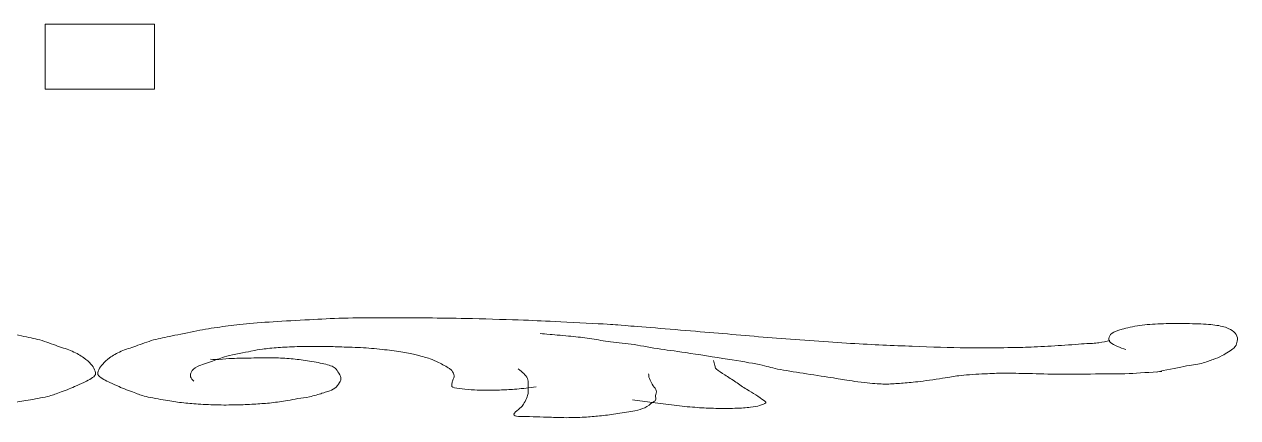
# Model space of a CAD drawing. Header units: millimetres. Extents: x -283 to 283, y -151 to 150.
# Drawn here: x 63.9 to 115.5, y -47.2 to -30.5 of the extents above; entities that cross this region are included whole.
import ezdxf

# ---------------------------------------------------------------- set-up
doc = ezdxf.new("R2010")
doc.units = ezdxf.units.MM
doc.header["$MEASUREMENT"] = 0
doc.layers.add('Camada 1', color=7, linetype='Continuous')

msp = doc.modelspace()

# ---------------------------------------------------------------- linework, layer by layer
at = {"layer": 'Camada 1', "color": 240, "lineweight": 9}
msp.add_lwpolyline([(64.8004, -33.2714), (69.4408, -33.2714), (69.4408, -30.5214), (64.8004, -30.5214), (64.8004, -33.2714)], close=True, dxfattribs=at)
at = {"layer": 'Camada 1', "color": 250, "lineweight": 9}
for points, knots in [([(62.1463, -44.7485), (61.9394, -44.7889), (61.3437, -44.717), (61.1963, -44.7141), (61.1963, -44.7141), (61.0489, -44.7112), (60.5739, -44.7012), (60.3118, -44.6969), (60.3118, -44.6969), (60.0497, -44.6926), (59.8596, -44.6854), (59.6238, -44.6883), (59.6238, -44.6883), (59.3881, -44.6911), (59.1401, -44.6967), (58.9032, -44.7141), (58.9032, -44.7141), (58.6662, -44.7314), (58.4506, -44.7584), (58.2152, -44.7914), (58.2152, -44.7914), (57.9797, -44.8244), (57.7094, -44.864), (57.4945, -44.9117), (57.4945, -44.9117), (57.2796, -44.9594), (57.0671, -45.01), (56.9376, -45.075), (56.9376, -45.075), (56.8082, -45.1399), (56.7957, -45.2138), (56.7411, -45.2897), (56.7411, -45.2897), (56.6865, -45.3658), (56.621, -45.454), (56.61, -45.5303), (56.61, -45.5303), (56.5991, -45.6067), (56.6318, -45.6691), (56.6756, -45.7452), (56.6756, -45.7452), (56.7193, -45.8212), (56.7902, -45.9231), (56.8721, -45.9858), (56.8721, -45.9858), (56.954, -46.0484), (57.0707, -46.0811), (57.1617, -46.1167), (57.1617, -46.1167), (57.2527, -46.1523), (57.2862, -46.1605), (57.4163, -46.1987), (57.4163, -46.1987), (57.5463, -46.2368), (57.7693, -46.3073), (57.9418, -46.3453), (57.9418, -46.3453), (58.1144, -46.3835), (58.2838, -46.3978), (58.4427, -46.4252), (58.4427, -46.4252), (58.6015, -46.4526), (58.7064, -46.4798), (58.8943, -46.5094), (58.8943, -46.5094), (59.0822, -46.5389), (59.345, -46.5778), (59.5677, -46.602), (59.5677, -46.602), (59.7904, -46.6262), (59.9916, -46.6393), (60.2245, -46.6538), (60.2245, -46.6538), (60.4575, -46.6682), (60.7, -46.6818), (60.9635, -46.6883), (60.9635, -46.6883), (61.2271, -46.6947), (61.5155, -46.6976), (61.8012, -46.6926), (61.8012, -46.6926), (62.0868, -46.6876), (62.4078, -46.6747), (62.6716, -46.6581), (62.6716, -46.6581), (62.9354, -46.6415), (63.1444, -46.6208), (63.3777, -46.5934), (63.3777, -46.5934), (63.6112, -46.5659), (63.8151, -46.5373), (64.0674, -46.4941), (64.0674, -46.4941), (64.3198, -46.4509), (64.6653, -46.3888), (64.8887, -46.3344), (64.8887, -46.3344), (65.112, -46.2801), (65.2059, -46.2403), (65.3977, -46.1704), (65.3977, -46.1704), (65.5895, -46.1006), (65.8657, -45.9878), (66.0383, -45.9158), (66.0383, -45.9158), (66.2107, -45.8439), (66.2891, -45.8147), (66.4323, -45.7389), (66.4323, -45.7389), (66.5755, -45.6631), (66.8173, -45.5542), (66.8963, -45.4616), (66.8963, -45.4616), (66.9753, -45.369), (66.9237, -45.2801), (66.8963, -45.1952), (66.8963, -45.1952), (66.8689, -45.1104), (66.8091, -45.0392), (66.7325, -44.9546), (66.7325, -44.9546), (66.656, -44.8701), (66.5691, -44.7788), (66.4377, -44.6883), (66.4377, -44.6883), (66.3063, -44.5978), (66.1327, -44.4968), (65.9463, -44.4133), (65.9463, -44.4133), (65.7599, -44.3299), (65.5532, -44.2701), (65.3239, -44.1899), (65.3239, -44.1899), (65.0946, -44.1097), (64.8286, -44.0042), (64.5704, -43.9322), (64.5704, -43.9322), (64.3123, -43.8601), (64.09, -43.8247), (63.7842, -43.7603), (63.7842, -43.7603), (63.4785, -43.6958), (63.0748, -43.6086), (62.7359, -43.5455), (62.7359, -43.5455), (62.397, -43.4824), (62.0814, -43.4295), (61.7531, -43.3823), (61.7531, -43.3823), (61.425, -43.3349), (61.148, -43.2992), (60.7704, -43.2619), (60.7704, -43.2619), (60.3928, -43.2246), (59.9627, -43.1904), (59.4929, -43.1589), (59.4929, -43.1589), (59.0229, -43.1273), (58.45, -43.0987), (57.9531, -43.0729), (57.9531, -43.0729), (57.4563, -43.0471), (57.0426, -43.0185), (56.5117, -43.0042), (56.5117, -43.0042), (55.9809, -42.9898), (55.3709, -42.9884), (54.7755, -42.987), (54.7755, -42.987), (54.1803, -42.9856), (53.5253, -42.9898), (52.941, -42.9956), (52.941, -42.9956), (52.3568, -43.0013), (51.9147, -43.007), (51.2703, -43.0213), (51.2703, -43.0213), (50.626, -43.0357), (49.7036, -43.06), (49.0755, -43.0815), (49.0755, -43.0815), (48.4475, -43.103), (48.1037, -43.1216), (47.5031, -43.1502), (47.5031, -43.1502), (46.9025, -43.1789), (46.0075, -43.2219), (45.472, -43.2534), (45.472, -43.2534), (44.9366, -43.2849), (45.0134, -43.282), (44.2927, -43.3393), (44.2927, -43.3393), (43.572, -43.3966), (42.1798, -43.5112), (41.1479, -43.597), (41.1479, -43.597), (40.1159, -43.6829), (39.1334, -43.7746), (38.1013, -43.8548), (38.1013, -43.8548), (37.0692, -43.935), (35.9184, -44.0209), (34.9564, -44.0782), (34.9564, -44.0782), (33.9946, -44.1355), (33.155, -44.167), (32.3357, -44.1985), (32.3357, -44.1985), (31.5165, -44.23), (30.721, -44.2572), (30.0426, -44.2673), (30.0426, -44.2673), (29.3642, -44.2772), (28.7325, -44.2644), (28.2736, -44.2586), (28.2736, -44.2586), (27.8147, -44.253), (27.6462, -44.2472), (27.2908, -44.2329), (27.2908, -44.2329), (26.9356, -44.2186), (26.5212, -44.1956), (26.1443, -44.1728), (26.1443, -44.1728), (25.7675, -44.1498), (25.3199, -44.1154), (25.0305, -44.0954), (25.0305, -44.0954), (24.7412, -44.0754), (24.5925, -44.0766), (24.4081, -44.0524), (24.4081, -44.0524), (24.2237, -44.0283), (24.1023, -43.9865), (23.9495, -43.9536)], [0, 0, 0, 0, 0.0166667, 0.0166667, 0.0166667, 0.0166667, 0.0333333, 0.0333333, 0.0333333, 0.0333333, 0.05, 0.05, 0.05, 0.05, 0.0666667, 0.0666667, 0.0666667, 0.0666667, 0.0833333, 0.0833333, 0.0833333, 0.0833333, 0.1, 0.1, 0.1, 0.1, 0.1166667, 0.1166667, 0.1166667, 0.1166667, 0.1333333, 0.1333333, 0.1333333, 0.1333333, 0.15, 0.15, 0.15, 0.15, 0.1666667, 0.1666667, 0.1666667, 0.1666667, 0.1833333, 0.1833333, 0.1833333, 0.1833333, 0.2, 0.2, 0.2, 0.2, 0.2166667, 0.2166667, 0.2166667, 0.2166667, 0.2333333, 0.2333333, 0.2333333, 0.2333333, 0.25, 0.25, 0.25, 0.25, 0.2666667, 0.2666667, 0.2666667, 0.2666667, 0.2833333, 0.2833333, 0.2833333, 0.2833333, 0.3, 0.3, 0.3, 0.3, 0.3166667, 0.3166667, 0.3166667, 0.3166667, 0.3333333, 0.3333333, 0.3333333, 0.3333333, 0.35, 0.35, 0.35, 0.35, 0.3666667, 0.3666667, 0.3666667, 0.3666667, 0.3833333, 0.3833333, 0.3833333, 0.3833333, 0.4, 0.4, 0.4, 0.4, 0.4166667, 0.4166667, 0.4166667, 0.4166667, 0.4333333, 0.4333333, 0.4333333, 0.4333333, 0.45, 0.45, 0.45, 0.45, 0.4666667, 0.4666667, 0.4666667, 0.4666667, 0.4833333, 0.4833333, 0.4833333, 0.4833333, 0.5, 0.5, 0.5, 0.5, 0.5166667, 0.5166667, 0.5166667, 0.5166667, 0.5333333, 0.5333333, 0.5333333, 0.5333333, 0.55, 0.55, 0.55, 0.55, 0.5666667, 0.5666667, 0.5666667, 0.5666667, 0.5833333, 0.5833333, 0.5833333, 0.5833333, 0.6, 0.6, 0.6, 0.6, 0.6166667, 0.6166667, 0.6166667, 0.6166667, 0.6333333, 0.6333333, 0.6333333, 0.6333333, 0.65, 0.65, 0.65, 0.65, 0.6666667, 0.6666667, 0.6666667, 0.6666667, 0.6833333, 0.6833333, 0.6833333, 0.6833333, 0.7, 0.7, 0.7, 0.7, 0.7166667, 0.7166667, 0.7166667, 0.7166667, 0.7333333, 0.7333333, 0.7333333, 0.7333333, 0.75, 0.75, 0.75, 0.75, 0.7666667, 0.7666667, 0.7666667, 0.7666667, 0.7833333, 0.7833333, 0.7833333, 0.7833333, 0.8, 0.8, 0.8, 0.8, 0.8166667, 0.8166667, 0.8166667, 0.8166667, 0.8333333, 0.8333333, 0.8333333, 0.8333333, 0.85, 0.85, 0.85, 0.85, 0.8666667, 0.8666667, 0.8666667, 0.8666667, 0.8833333, 0.8833333, 0.8833333, 0.8833333, 0.9, 0.9, 0.9, 0.9, 0.9166667, 0.9166667, 0.9166667, 0.9166667, 0.9333333, 0.9333333, 0.9333333, 0.9333333, 0.95, 0.95, 0.95, 0.95, 0.9666667, 0.9666667, 0.9666667, 0.9666667, 1, 1, 1, 1]), ([(71.8257, -44.7485), (72.0327, -44.7889), (72.6283, -44.717), (72.7758, -44.7141), (72.7758, -44.7141), (72.9232, -44.7112), (73.3982, -44.7012), (73.6602, -44.6969), (73.6602, -44.6969), (73.9223, -44.6926), (74.1125, -44.6854), (74.3481, -44.6883), (74.3481, -44.6883), (74.5839, -44.6911), (74.8319, -44.6967), (75.0689, -44.7141), (75.0689, -44.7141), (75.3058, -44.7314), (75.5213, -44.7584), (75.7568, -44.7914), (75.7568, -44.7914), (75.9922, -44.8244), (76.2626, -44.864), (76.4775, -44.9117), (76.4775, -44.9117), (76.6924, -44.9594), (76.905, -45.01), (77.0344, -45.075), (77.0344, -45.075), (77.1639, -45.1399), (77.1764, -45.2138), (77.231, -45.2897), (77.231, -45.2897), (77.2855, -45.3658), (77.3511, -45.454), (77.362, -45.5303), (77.362, -45.5303), (77.3729, -45.6067), (77.3401, -45.6691), (77.2965, -45.7452), (77.2965, -45.7452), (77.2528, -45.8212), (77.1818, -45.9231), (77.0999, -45.9858), (77.0999, -45.9858), (77.018, -46.0484), (76.9013, -46.0811), (76.8104, -46.1167), (76.8104, -46.1167), (76.7194, -46.1523), (76.6859, -46.1605), (76.5558, -46.1987), (76.5558, -46.1987), (76.4257, -46.2368), (76.2028, -46.3073), (76.0302, -46.3453), (76.0302, -46.3453), (75.8576, -46.3835), (75.6882, -46.3978), (75.5294, -46.4252), (75.5294, -46.4252), (75.3705, -46.4526), (75.2656, -46.4798), (75.0777, -46.5094), (75.0777, -46.5094), (74.8899, -46.5389), (74.627, -46.5778), (74.4044, -46.602), (74.4044, -46.602), (74.1816, -46.6262), (73.9804, -46.6393), (73.7475, -46.6538), (73.7475, -46.6538), (73.5146, -46.6682), (73.272, -46.6818), (73.0085, -46.6883), (73.0085, -46.6883), (72.7449, -46.6947), (72.4565, -46.6976), (72.1709, -46.6926), (72.1709, -46.6926), (71.8852, -46.6876), (71.5643, -46.6747), (71.3005, -46.6581), (71.3005, -46.6581), (71.0366, -46.6415), (70.8277, -46.6208), (70.5942, -46.5934), (70.5942, -46.5934), (70.3609, -46.5659), (70.1569, -46.5373), (69.9046, -46.4941), (69.9046, -46.4941), (69.6523, -46.4509), (69.3067, -46.3888), (69.0834, -46.3344), (69.0834, -46.3344), (68.86, -46.2801), (68.7661, -46.2403), (68.5743, -46.1704), (68.5743, -46.1704), (68.3826, -46.1006), (68.1062, -45.9878), (67.9338, -45.9158), (67.9338, -45.9158), (67.7613, -45.8439), (67.6829, -45.8147), (67.5397, -45.7389), (67.5397, -45.7389), (67.3965, -45.6631), (67.1547, -45.5542), (67.0757, -45.4616), (67.0757, -45.4616), (66.9967, -45.369), (67.0483, -45.2801), (67.0757, -45.1952), (67.0757, -45.1952), (67.1031, -45.1104), (67.163, -45.0392), (67.2395, -44.9546), (67.2395, -44.9546), (67.316, -44.8701), (67.4029, -44.7788), (67.5343, -44.6883), (67.5343, -44.6883), (67.6658, -44.5978), (67.8393, -44.4968), (68.0257, -44.4133), (68.0257, -44.4133), (68.2121, -44.3299), (68.4188, -44.2701), (68.6481, -44.1899), (68.6481, -44.1899), (68.8775, -44.1097), (69.1434, -44.0042), (69.4016, -43.9322), (69.4016, -43.9322), (69.6598, -43.8601), (69.8821, -43.8247), (70.1878, -43.7603), (70.1878, -43.7603), (70.4936, -43.6958), (70.8972, -43.6086), (71.2361, -43.5455), (71.2361, -43.5455), (71.575, -43.4824), (71.8907, -43.4295), (72.2188, -43.3823), (72.2188, -43.3823), (72.547, -43.3349), (72.824, -43.2992), (73.2016, -43.2619), (73.2016, -43.2619), (73.5792, -43.2246), (74.0093, -43.1904), (74.4792, -43.1589), (74.4792, -43.1589), (74.9491, -43.1273), (75.522, -43.0987), (76.0189, -43.0729), (76.0189, -43.0729), (76.5157, -43.0471), (76.9294, -43.0185), (77.4602, -43.0042), (77.4602, -43.0042), (77.9912, -42.9898), (78.6012, -42.9884), (79.1965, -42.987), (79.1965, -42.987), (79.7918, -42.9856), (80.4467, -42.9898), (81.031, -42.9956), (81.031, -42.9956), (81.6153, -43.0013), (82.0573, -43.007), (82.7017, -43.0213), (82.7017, -43.0213), (83.3461, -43.0357), (84.2685, -43.06), (84.8966, -43.0815), (84.8966, -43.0815), (85.5246, -43.103), (85.8684, -43.1216), (86.469, -43.1502), (86.469, -43.1502), (87.0695, -43.1789), (87.9646, -43.2219), (88.5, -43.2534), (88.5, -43.2534), (89.0354, -43.2849), (88.9586, -43.282), (89.6793, -43.3393), (89.6793, -43.3393), (90.4, -43.3966), (91.7923, -43.5112), (92.8242, -43.597), (92.8242, -43.597), (93.8561, -43.6829), (94.8386, -43.7746), (95.8708, -43.8548), (95.8708, -43.8548), (96.9028, -43.935), (98.0537, -44.0209), (99.0156, -44.0782), (99.0156, -44.0782), (99.9775, -44.1355), (100.8171, -44.167), (101.6363, -44.1985), (101.6363, -44.1985), (102.4556, -44.23), (103.251, -44.2572), (103.9294, -44.2673), (103.9294, -44.2673), (104.6078, -44.2772), (105.2395, -44.2644), (105.6984, -44.2586), (105.6984, -44.2586), (106.1573, -44.253), (106.3259, -44.2472), (106.6812, -44.2329), (106.6812, -44.2329), (107.0364, -44.2186), (107.4509, -44.1956), (107.8278, -44.1728), (107.8278, -44.1728), (108.2045, -44.1498), (108.6522, -44.1154), (108.9415, -44.0954), (108.9415, -44.0954), (109.2309, -44.0754), (109.3796, -44.0766), (109.564, -44.0524), (109.564, -44.0524), (109.7483, -44.0283), (109.8697, -43.9865), (110.0226, -43.9536)], [0, 0, 0, 0, 0.0166667, 0.0166667, 0.0166667, 0.0166667, 0.0333333, 0.0333333, 0.0333333, 0.0333333, 0.05, 0.05, 0.05, 0.05, 0.0666667, 0.0666667, 0.0666667, 0.0666667, 0.0833333, 0.0833333, 0.0833333, 0.0833333, 0.1, 0.1, 0.1, 0.1, 0.1166667, 0.1166667, 0.1166667, 0.1166667, 0.1333333, 0.1333333, 0.1333333, 0.1333333, 0.15, 0.15, 0.15, 0.15, 0.1666667, 0.1666667, 0.1666667, 0.1666667, 0.1833333, 0.1833333, 0.1833333, 0.1833333, 0.2, 0.2, 0.2, 0.2, 0.2166667, 0.2166667, 0.2166667, 0.2166667, 0.2333333, 0.2333333, 0.2333333, 0.2333333, 0.25, 0.25, 0.25, 0.25, 0.2666667, 0.2666667, 0.2666667, 0.2666667, 0.2833333, 0.2833333, 0.2833333, 0.2833333, 0.3, 0.3, 0.3, 0.3, 0.3166667, 0.3166667, 0.3166667, 0.3166667, 0.3333333, 0.3333333, 0.3333333, 0.3333333, 0.35, 0.35, 0.35, 0.35, 0.3666667, 0.3666667, 0.3666667, 0.3666667, 0.3833333, 0.3833333, 0.3833333, 0.3833333, 0.4, 0.4, 0.4, 0.4, 0.4166667, 0.4166667, 0.4166667, 0.4166667, 0.4333333, 0.4333333, 0.4333333, 0.4333333, 0.45, 0.45, 0.45, 0.45, 0.4666667, 0.4666667, 0.4666667, 0.4666667, 0.4833333, 0.4833333, 0.4833333, 0.4833333, 0.5, 0.5, 0.5, 0.5, 0.5166667, 0.5166667, 0.5166667, 0.5166667, 0.5333333, 0.5333333, 0.5333333, 0.5333333, 0.55, 0.55, 0.55, 0.55, 0.5666667, 0.5666667, 0.5666667, 0.5666667, 0.5833333, 0.5833333, 0.5833333, 0.5833333, 0.6, 0.6, 0.6, 0.6, 0.6166667, 0.6166667, 0.6166667, 0.6166667, 0.6333333, 0.6333333, 0.6333333, 0.6333333, 0.65, 0.65, 0.65, 0.65, 0.6666667, 0.6666667, 0.6666667, 0.6666667, 0.6833333, 0.6833333, 0.6833333, 0.6833333, 0.7, 0.7, 0.7, 0.7, 0.7166667, 0.7166667, 0.7166667, 0.7166667, 0.7333333, 0.7333333, 0.7333333, 0.7333333, 0.75, 0.75, 0.75, 0.75, 0.7666667, 0.7666667, 0.7666667, 0.7666667, 0.7833333, 0.7833333, 0.7833333, 0.7833333, 0.8, 0.8, 0.8, 0.8, 0.8166667, 0.8166667, 0.8166667, 0.8166667, 0.8333333, 0.8333333, 0.8333333, 0.8333333, 0.85, 0.85, 0.85, 0.85, 0.8666667, 0.8666667, 0.8666667, 0.8666667, 0.8833333, 0.8833333, 0.8833333, 0.8833333, 0.9, 0.9, 0.9, 0.9, 0.9166667, 0.9166667, 0.9166667, 0.9166667, 0.9333333, 0.9333333, 0.9333333, 0.9333333, 0.95, 0.95, 0.95, 0.95, 0.9666667, 0.9666667, 0.9666667, 0.9666667, 1, 1, 1, 1]), ([(110.7105, -44.336), (110.5904, -44.293), (110.4599, -44.256), (110.3502, -44.2071), (110.3502, -44.2071), (110.2405, -44.1583), (110.1163, -44.102), (110.0554, -44.0439), (110.0554, -44.0439), (109.9944, -43.9857), (109.9789, -43.9312), (109.9898, -43.8634), (109.9898, -43.8634), (110.0007, -43.7956), (110.0257, -43.7061), (110.1208, -43.64), (110.1208, -43.64), (110.216, -43.5739), (110.3483, -43.5317), (110.5467, -43.4768), (110.5467, -43.4768), (110.7451, -43.4218), (111.0216, -43.3529), (111.3002, -43.3135), (111.3002, -43.3135), (111.5787, -43.2741), (111.8709, -43.2578), (112.1847, -43.2447), (112.1847, -43.2447), (112.4984, -43.2318), (112.8446, -43.2333), (113.1675, -43.2362), (113.1675, -43.2362), (113.4903, -43.2391), (113.8396, -43.2415), (114.1174, -43.2619), (114.1174, -43.2619), (114.3953, -43.2823), (114.613, -43.309), (114.8054, -43.3565), (114.8054, -43.3565), (114.9977, -43.4039), (115.126, -43.4672), (115.2312, -43.5369), (115.2312, -43.5369), (115.3365, -43.6066), (115.3948, -43.6839), (115.4278, -43.7689), (115.4278, -43.7689), (115.4607, -43.8538), (115.4496, -43.9591), (115.4278, -44.0439), (115.4278, -44.0439), (115.4059, -44.1285), (115.4012, -44.1836), (115.2968, -44.2758), (115.2968, -44.2758), (115.1923, -44.3681), (114.9533, -44.5133), (114.8054, -44.5938), (114.8054, -44.5938), (114.6575, -44.6742), (114.5598, -44.7012), (114.4123, -44.757), (114.4123, -44.757), (114.2648, -44.8129), (114.1315, -44.878), (113.9209, -44.9289), (113.9209, -44.9289), (113.7103, -44.9797), (113.4897, -44.996), (113.1675, -45.0578), (113.1675, -45.0578), (112.8452, -45.1196), (112.3819, -45.2188), (111.9892, -45.2994)], [0, 0, 0, 0, 0.05, 0.05, 0.05, 0.05, 0.1, 0.1, 0.1, 0.1, 0.15, 0.15, 0.15, 0.15, 0.2, 0.2, 0.2, 0.2, 0.25, 0.25, 0.25, 0.25, 0.3, 0.3, 0.3, 0.3, 0.35, 0.35, 0.35, 0.35, 0.4, 0.4, 0.4, 0.4, 0.45, 0.45, 0.45, 0.45, 0.5, 0.5, 0.5, 0.5, 0.55, 0.55, 0.55, 0.55, 0.6, 0.6, 0.6, 0.6, 0.65, 0.65, 0.65, 0.65, 0.7, 0.7, 0.7, 0.7, 0.75, 0.75, 0.75, 0.75, 0.8, 0.8, 0.8, 0.8, 0.85, 0.85, 0.85, 0.85, 0.9, 0.9, 0.9, 0.9, 1, 1, 1, 1]), ([(112.2372, -45.2697), (111.7526, -45.3032), (111.2441, -45.341), (110.8439, -45.3583), (110.8439, -45.3583), (110.3448, -45.3798), (110.0927, -45.3699), (109.6074, -45.3748), (109.6074, -45.3748), (109.1222, -45.3796), (108.4367, -45.3906), (107.9323, -45.3877), (107.9323, -45.3877), (107.428, -45.3849), (106.9853, -45.3647), (106.5856, -45.3576), (106.5856, -45.3576), (106.186, -45.3504), (105.8477, -45.3424), (105.5345, -45.3445), (105.5345, -45.3445), (105.2215, -45.3467), (105.0178, -45.3546), (104.7134, -45.3705), (104.7134, -45.3705), (104.4089, -45.3863), (103.9933, -45.4105), (103.7116, -45.4396), (103.7116, -45.4396), (103.43, -45.4686), (103.3279, -45.5011), (103.0383, -45.5431), (103.0383, -45.5431), (102.7487, -45.5851), (102.2726, -45.6554), (101.9745, -45.6918), (101.9745, -45.6918), (101.6765, -45.7281), (101.4779, -45.7419), (101.2538, -45.7605), (101.2538, -45.7605), (101.0297, -45.7791), (100.8542, -45.8006), (100.6314, -45.8035), (100.6314, -45.8035), (100.4086, -45.8064), (100.2247, -45.8023), (99.9435, -45.7776), (99.9435, -45.7776), (99.6622, -45.7531), (99.256, -45.699), (98.9607, -45.6574), (98.9607, -45.6574), (98.6653, -45.6157), (98.502, -45.5801), (98.1745, -45.5285), (98.1745, -45.5285), (97.8469, -45.477), (97.3719, -45.4082), (96.9952, -45.348), (96.9952, -45.348), (96.6184, -45.288), (96.2265, -45.2294), (95.9141, -45.1676), (95.9141, -45.1676), (95.6017, -45.1058), (95.4839, -45.049), (95.1279, -44.9786), (95.1279, -44.9786), (94.7719, -44.9083), (94.3036, -44.8311), (93.7848, -44.7466), (93.7848, -44.7466), (93.266, -44.6622), (92.5126, -44.5461), (92.0158, -44.4717), (92.0158, -44.4717), (91.519, -44.3972), (91.1916, -44.36), (90.8038, -44.2998), (90.8038, -44.2998), (90.4158, -44.2396), (90.0405, -44.1611), (89.6899, -44.1107), (89.6899, -44.1107), (89.3393, -44.0605), (89.0028, -44.0393), (88.7071, -43.999), (88.7071, -43.999), (88.4115, -43.9588), (88.1835, -43.9075), (87.9209, -43.8701), (87.9209, -43.8701), (87.6584, -43.8328), (87.4135, -43.8043), (87.1347, -43.7757), (87.1347, -43.7757), (86.8559, -43.747), (86.4687, -43.7184), (86.2503, -43.6984), (86.2503, -43.6984), (86.0318, -43.6783), (85.9663, -43.6697), (85.8244, -43.6553)], [0, 0, 0, 0, 0.037037, 0.037037, 0.037037, 0.037037, 0.0740741, 0.0740741, 0.0740741, 0.0740741, 0.1111111, 0.1111111, 0.1111111, 0.1111111, 0.1481481, 0.1481481, 0.1481481, 0.1481481, 0.1851852, 0.1851852, 0.1851852, 0.1851852, 0.2222222, 0.2222222, 0.2222222, 0.2222222, 0.2592593, 0.2592593, 0.2592593, 0.2592593, 0.2962963, 0.2962963, 0.2962963, 0.2962963, 0.3333333, 0.3333333, 0.3333333, 0.3333333, 0.3703704, 0.3703704, 0.3703704, 0.3703704, 0.4074074, 0.4074074, 0.4074074, 0.4074074, 0.4444444, 0.4444444, 0.4444444, 0.4444444, 0.4814815, 0.4814815, 0.4814815, 0.4814815, 0.5185185, 0.5185185, 0.5185185, 0.5185185, 0.5555556, 0.5555556, 0.5555556, 0.5555556, 0.5925926, 0.5925926, 0.5925926, 0.5925926, 0.6296296, 0.6296296, 0.6296296, 0.6296296, 0.6666667, 0.6666667, 0.6666667, 0.6666667, 0.7037037, 0.7037037, 0.7037037, 0.7037037, 0.7407407, 0.7407407, 0.7407407, 0.7407407, 0.7777778, 0.7777778, 0.7777778, 0.7777778, 0.8148148, 0.8148148, 0.8148148, 0.8148148, 0.8518519, 0.8518519, 0.8518519, 0.8518519, 0.8888889, 0.8888889, 0.8888889, 0.8888889, 0.9259259, 0.9259259, 0.9259259, 0.9259259, 1, 1, 1, 1]), ([(85.65, -45.9256), (85.377, -45.9571), (85.078, -45.9986), (84.831, -46.0201), (84.831, -46.0201), (84.584, -46.0417), (84.3944, -46.0459), (84.1758, -46.0545), (84.1758, -46.0545), (83.9573, -46.0631), (83.713, -46.0717), (83.5207, -46.0717), (83.5207, -46.0717), (83.3283, -46.0717), (83.1996, -46.066), (83.0293, -46.0545), (83.0293, -46.0545), (82.8589, -46.0429), (82.6585, -46.0216), (82.5051, -46.003), (82.5051, -46.003), (82.3517, -45.9843), (82.1924, -45.9817), (82.112, -45.9428), (82.112, -45.9428), (82.0317, -45.9038), (82.0793, -45.8484), (82.0793, -45.7967), (82.0793, -45.7967), (82.0793, -45.7451), (82.0957, -45.6907), (82.112, -45.6335), (82.112, -45.6335), (82.1284, -45.5762), (82.1839, -45.5196), (82.1776, -45.453), (82.1776, -45.453), (82.1712, -45.3864), (82.109, -45.2877), (82.0738, -45.2363), (82.0738, -45.2363), (82.0386, -45.1849), (82.0204, -45.1827), (81.9671, -45.1457), (81.9671, -45.1457), (81.9136, -45.1086), (81.8315, -45.0569), (81.7536, -45.014), (81.7536, -45.014), (81.6755, -44.9712), (81.5989, -44.936), (81.499, -44.8889), (81.499, -44.8889), (81.399, -44.8418), (81.2532, -44.7693), (81.1541, -44.7313), (81.1541, -44.7313), (81.0551, -44.6934), (81.0063, -44.6893), (80.9077, -44.6623), (80.9077, -44.6623), (80.8092, -44.6353), (80.7163, -44.605), (80.5629, -44.5694), (80.5629, -44.5694), (80.4095, -44.5337), (80.2136, -44.4862), (79.9882, -44.4486), (79.9882, -44.4486), (79.7627, -44.411), (79.4961, -44.376), (79.2163, -44.345), (79.2163, -44.345), (78.9365, -44.314), (78.6182, -44.2825), (78.313, -44.263), (78.313, -44.263), (78.0078, -44.2435), (77.6724, -44.2378), (77.3933, -44.2285), (77.3933, -44.2285), (77.1141, -44.2192), (76.9533, -44.209), (76.6379, -44.2069), (76.6379, -44.2069), (76.3225, -44.2048), (75.8286, -44.2076), (75.5047, -44.2155), (75.5047, -44.2155), (75.1808, -44.2235), (74.9474, -44.2363), (74.6999, -44.2544), (74.6999, -44.2544), (74.4525, -44.2724), (74.222, -44.2974), (74.0266, -44.3234), (74.0266, -44.3234), (73.8313, -44.3495), (73.7863, -44.3603), (73.534, -44.4097), (73.534, -44.4097), (73.2817, -44.4591), (72.7886, -44.5479), (72.5137, -44.6196), (72.5137, -44.6196), (72.2389, -44.6912), (72.1066, -44.7628), (71.8992, -44.8359), (71.8992, -44.8359), (71.6917, -44.9089), (71.4197, -44.9825), (71.2688, -45.0578), (71.2688, -45.0578), (71.118, -45.1331), (71.0563, -45.2075), (71.0068, -45.2812), (71.0068, -45.2812), (70.9573, -45.3548), (70.9576, -45.4283), (70.974, -45.496), (70.974, -45.496), (70.9905, -45.5637), (71.0614, -45.622), (71.1051, -45.685)], [0, 0, 0, 0, 0.03125, 0.03125, 0.03125, 0.03125, 0.0625, 0.0625, 0.0625, 0.0625, 0.09375, 0.09375, 0.09375, 0.09375, 0.125, 0.125, 0.125, 0.125, 0.15625, 0.15625, 0.15625, 0.15625, 0.1875, 0.1875, 0.1875, 0.1875, 0.21875, 0.21875, 0.21875, 0.21875, 0.25, 0.25, 0.25, 0.25, 0.28125, 0.28125, 0.28125, 0.28125, 0.3125, 0.3125, 0.3125, 0.3125, 0.34375, 0.34375, 0.34375, 0.34375, 0.375, 0.375, 0.375, 0.375, 0.40625, 0.40625, 0.40625, 0.40625, 0.4375, 0.4375, 0.4375, 0.4375, 0.46875, 0.46875, 0.46875, 0.46875, 0.5, 0.5, 0.5, 0.5, 0.53125, 0.53125, 0.53125, 0.53125, 0.5625, 0.5625, 0.5625, 0.5625, 0.59375, 0.59375, 0.59375, 0.59375, 0.625, 0.625, 0.625, 0.625, 0.65625, 0.65625, 0.65625, 0.65625, 0.6875, 0.6875, 0.6875, 0.6875, 0.71875, 0.71875, 0.71875, 0.71875, 0.75, 0.75, 0.75, 0.75, 0.78125, 0.78125, 0.78125, 0.78125, 0.8125, 0.8125, 0.8125, 0.8125, 0.84375, 0.84375, 0.84375, 0.84375, 0.875, 0.875, 0.875, 0.875, 0.90625, 0.90625, 0.90625, 0.90625, 0.9375, 0.9375, 0.9375, 0.9375, 1, 1, 1, 1]), ([(89.7449, -46.4755), (90.0287, -46.5127), (90.3017, -46.5486), (90.5966, -46.5872), (90.5966, -46.5872), (90.8914, -46.6259), (91.2132, -46.6731), (91.5139, -46.7075), (91.5139, -46.7075), (91.8145, -46.7419), (92.1192, -46.7719), (92.3983, -46.7934), (92.3983, -46.7934), (92.6774, -46.815), (92.8991, -46.8292), (93.1845, -46.8364), (93.1845, -46.8364), (93.4699, -46.8436), (93.8378, -46.8436), (94.1018, -46.8364), (94.1018, -46.8364), (94.3657, -46.8292), (94.5788, -46.8139), (94.7569, -46.7934), (94.7569, -46.7934), (94.935, -46.773), (95.0389, -46.7482), (95.15, -46.7161), (95.15, -46.7161), (95.2612, -46.684), (95.3827, -46.6446), (95.4121, -46.6044), (95.4121, -46.6044), (95.4416, -46.5642), (95.3849, -46.5501), (95.3138, -46.4927), (95.3138, -46.4927), (95.2428, -46.4354), (95.1064, -46.3381), (94.9863, -46.2607), (94.9863, -46.2607), (94.8662, -46.1833), (94.7351, -46.1189), (94.5932, -46.0287), (94.5932, -46.0287), (94.4512, -45.9385), (94.2874, -45.821), (94.1346, -45.7194), (94.1346, -45.7194), (93.9817, -45.6177), (93.8124, -45.5089), (93.6759, -45.4186), (93.6759, -45.4186), (93.5394, -45.3285), (93.3872, -45.246), (93.3156, -45.178), (93.3156, -45.178), (93.244, -45.1102), (93.2719, -45.0778), (93.2501, -45.0148), (93.2501, -45.0148), (93.2282, -44.9518), (93.2064, -44.8716), (93.1845, -44.8)], [0, 0, 0, 0, 0.0588235, 0.0588235, 0.0588235, 0.0588235, 0.1176471, 0.1176471, 0.1176471, 0.1176471, 0.1764706, 0.1764706, 0.1764706, 0.1764706, 0.2352941, 0.2352941, 0.2352941, 0.2352941, 0.2941176, 0.2941176, 0.2941176, 0.2941176, 0.3529412, 0.3529412, 0.3529412, 0.3529412, 0.4117647, 0.4117647, 0.4117647, 0.4117647, 0.4705882, 0.4705882, 0.4705882, 0.4705882, 0.5294118, 0.5294118, 0.5294118, 0.5294118, 0.5882353, 0.5882353, 0.5882353, 0.5882353, 0.6470588, 0.6470588, 0.6470588, 0.6470588, 0.7058824, 0.7058824, 0.7058824, 0.7058824, 0.7647059, 0.7647059, 0.7647059, 0.7647059, 0.8235294, 0.8235294, 0.8235294, 0.8235294, 0.8823529, 0.8823529, 0.8823529, 0.8823529, 1, 1, 1, 1]), ([(90.4328, -45.3671), (90.4437, -45.4358), (90.4328, -45.4887), (90.4655, -45.5733), (90.4655, -45.5733), (90.4983, -45.6579), (90.5802, -45.7895), (90.6294, -45.8741), (90.6294, -45.8741), (90.6784, -45.9585), (90.744, -46.0097), (90.7603, -46.0803), (90.7603, -46.0803), (90.7767, -46.1508), (90.7331, -46.2278), (90.7276, -46.2951), (90.7276, -46.2951), (90.7221, -46.3624), (90.7496, -46.4349), (90.7276, -46.4841), (90.7276, -46.4841), (90.7055, -46.5334), (90.673, -46.5328), (90.5966, -46.5872), (90.5966, -46.5872), (90.5201, -46.6416), (90.3964, -46.751), (90.269, -46.8106), (90.269, -46.8106), (90.1415, -46.8702), (90.0362, -46.8976), (89.8431, -46.9395), (89.8431, -46.9395), (89.6501, -46.9814), (89.3583, -47.0247), (89.1224, -47.0598), (89.1224, -47.0598), (88.8866, -47.0949), (88.6521, -47.1256), (88.4294, -47.1501), (88.4294, -47.1501), (88.2067, -47.1745), (88.0198, -47.1925), (87.789, -47.2062), (87.789, -47.2062), (87.5581, -47.2199), (87.2449, -47.2284), (87.0499, -47.2321), (87.0499, -47.2321), (86.855, -47.2356), (86.8037, -47.2321), (86.6229, -47.2278), (86.6229, -47.2278), (86.4421, -47.2234), (86.1739, -47.2126), (85.9659, -47.2062), (85.9659, -47.2062), (85.758, -47.1997), (85.5841, -47.2019), (85.3748, -47.1889), (85.3748, -47.1889), (85.1655, -47.1759), (84.7841, -47.2238), (84.7179, -47.1285), (84.7179, -47.1285), (84.6517, -47.0332), (84.9806, -46.848), (85.0628, -46.7401), (85.0628, -46.7401), (85.145, -46.6321), (85.1695, -46.5696), (85.2106, -46.4812), (85.2106, -46.4812), (85.2516, -46.3926), (85.2928, -46.3173), (85.3092, -46.2093), (85.3092, -46.2093), (85.3256, -46.1013), (85.3124, -45.9412), (85.3092, -45.8339), (85.3092, -45.8339), (85.3059, -45.7264), (85.3203, -45.6443), (85.2897, -45.5647), (85.2897, -45.5647), (85.2591, -45.4852), (85.1914, -45.4259), (85.1258, -45.3585), (85.1258, -45.3585), (85.0603, -45.2912), (84.973, -45.2267), (84.8966, -45.1608)], [0, 0, 0, 0, 0.0416667, 0.0416667, 0.0416667, 0.0416667, 0.0833333, 0.0833333, 0.0833333, 0.0833333, 0.125, 0.125, 0.125, 0.125, 0.1666667, 0.1666667, 0.1666667, 0.1666667, 0.2083333, 0.2083333, 0.2083333, 0.2083333, 0.25, 0.25, 0.25, 0.25, 0.2916667, 0.2916667, 0.2916667, 0.2916667, 0.3333333, 0.3333333, 0.3333333, 0.3333333, 0.375, 0.375, 0.375, 0.375, 0.4166667, 0.4166667, 0.4166667, 0.4166667, 0.4583333, 0.4583333, 0.4583333, 0.4583333, 0.5, 0.5, 0.5, 0.5, 0.5416667, 0.5416667, 0.5416667, 0.5416667, 0.5833333, 0.5833333, 0.5833333, 0.5833333, 0.625, 0.625, 0.625, 0.625, 0.6666667, 0.6666667, 0.6666667, 0.6666667, 0.7083333, 0.7083333, 0.7083333, 0.7083333, 0.75, 0.75, 0.75, 0.75, 0.7916667, 0.7916667, 0.7916667, 0.7916667, 0.8333333, 0.8333333, 0.8333333, 0.8333333, 0.875, 0.875, 0.875, 0.875, 0.9166667, 0.9166667, 0.9166667, 0.9166667, 1, 1, 1, 1])]:
    msp.add_open_spline(points, degree=3, knots=knots, dxfattribs=at)

doc.saveas('drawing.dxf')
